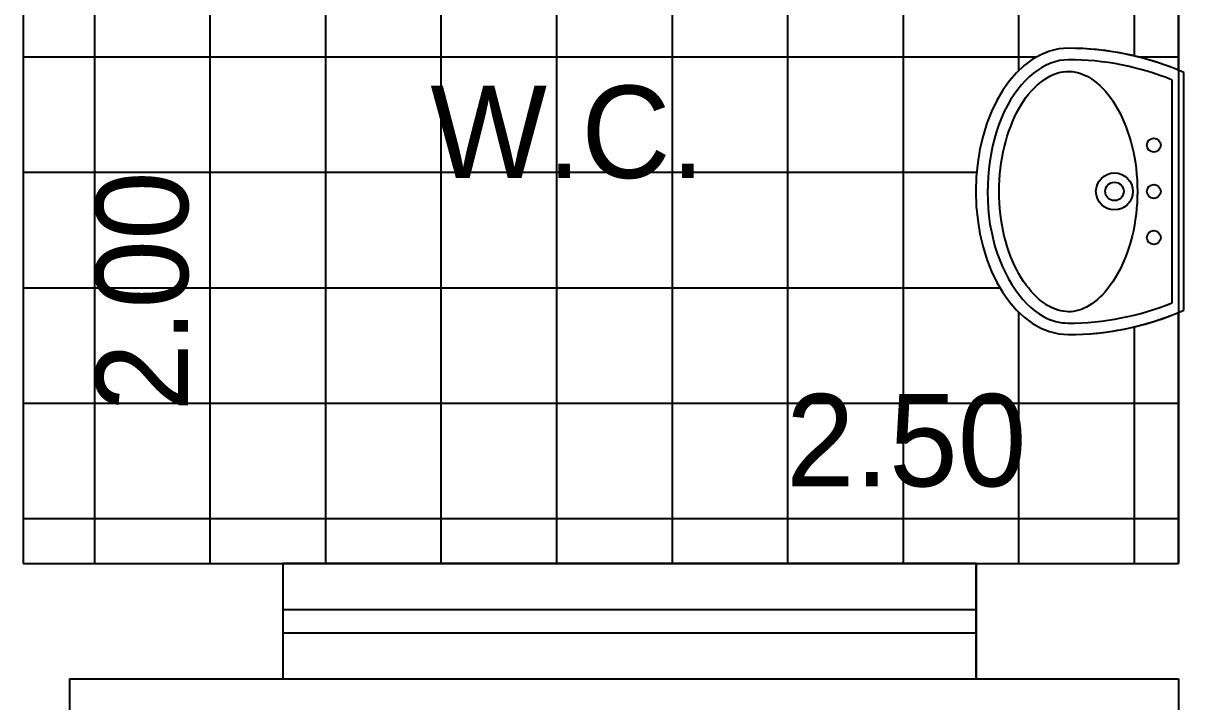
# Model space of a CAD drawing. Extents: x 0 to 18.3, y 0 to 15.9.
# Drawn here: x 5.55 to 8.062, y 6.951 to 8.42 of the extents above; entities that cross this region are included whole.
import ezdxf

# ---------------------------------------------------------------- set-up
doc = ezdxf.new("R2010")
doc.units = 0
doc.header["$MEASUREMENT"] = 0
doc.layers.get('0').update_dxf_attribs({"linetype": 'CONTINUOUS'})
doc.layers.get('DEFPOINTS').update_dxf_attribs({"linetype": 'CONTINUOUS'})
for name, color, linetype in [('BLOCO', 7, 'CONTINUOUS'), ('BLOCOS', 7, 'CONTINUOUS'), ('HACHURA', 1, 'CONTINUOUS'), ('PAREDE', 5, 'CONTINUOUS')]:
    doc.layers.add(name, color=color, linetype=linetype)
doc.styles.add('PADRÃO', font='', dxfattribs={"height": 0.2})
doc.styles.get('PADRÃO').set_extended_font_data('AvantGarde Bk BT')
doc.dimstyles.new('PADRÃOS', dxfattribs={"dimtxt": 0.15, "dimasz": 0.1, "dimexe": 1.25, "dimexo": 0.625, "dimgap": 0.1, "dimtad": 0, "dimjust": 1, "dimzin": 1, "dimdsep": 46, "dimtxsty": 'PADRÃO', "dimcen": 2.5, "dimse1": 1, "dimse2": 1, "dimsd1": 1, "dimsd2": 1, "dimclrt": 1, "dimadec": 0, "dimazin": 0, "dimtfac": 1, "dimtdec": 4, "dimtmove": 0, "dimatfit": 3, "dimfxl": 1, "dimtolj": 1, "dimtzin": 0, "dimarcsym": 0})

# ---------------------------------------------------------------- blocks, each defined once
blk = doc.blocks.new('J15')
at = {"layer": 'BLOCO'}
for p, q in [((1.5, 0.25), (0, 0.25)), ((0, 0.25), (0, 0)), ((1.5, 0), (1.5, 0.25)), ((1.5, 0.1500000000000057), (0, 0.1500000000000057)), ((0, 0.09999999999999432), (1.5, 0.09999999999999432)), ((0, 0), (1.5, 0))]:
    blk.add_line(p, q, dxfattribs=at)
blk = doc.blocks.new('LAVAT')
at = {"layer": 'BLOCOS'}
for p, q in [((-0.2573623180961135, 0), (0.2573623180960993, 0)), ((-0.2410322495695425, 0.02500000000000568), (0.2410322495695283, 0.02500000000000568))]:
    blk.add_line(p, q, dxfattribs=at)
for centre, radius in [((-2.842170943040401e-14, 0.1500000000000057), 0.04), ((-2.842170943040401e-14, 0.1500000000000057), 0.02), ((-0.09999999999999432, 0.06499999999999773), 0.015), ((0, 0.06499999999999773), 0.015), ((0.09999999999999432, 0.06499999999999773), 0.015)]:
    blk.add_circle(centre, radius, dxfattribs=at)
for centre, radius, start, end in [((0.3099999999999739, 0.25), 0.6200000000000045, 180, 203.779994731564), ((0.3099999999999739, 0.25), 0.5951987399818819, 180.0000000000055, 202.2113997706397), ((-0.3099999999999739, 0.25), 0.5951987399818819, 337.7886002293573, 359.9999999999946), ((-0.3099999999999739, 0.25), 0.6200000000000045, 336.2200052684331, 7.016477563892661e-15)]:
    blk.add_arc(centre, radius, start, end, dxfattribs=at)
blk.add_ellipse((-2.842170943040401e-14, 0.25), major_axis=(0.3100000000000023, 0), ratio=0.645161290322576, start_param=0, end_param=3.141592653589793, dxfattribs=at)
for points, knots in [([(0.2849999999999824, 0.2500000000000284), (0.2849999999999682, 0.300317964642403), (0.2452497040517159, 0.3541887687748044), (0.1008916727811169, 0.4227595909021034), (3.167234224576987e-05, 0.4339558931305021), (-0.1743068501371283, 0.3989778962069579), (-0.2442601782461509, 0.3532994974840165), (-0.2803506487652356, 0.2860131679577762), (-0.2851229441039038, 0.2679846562883483), (-0.285198739981908, 0.2499999999999716)], [0, 0, 0, 0, 0.9361481793933827, 0.9361481793933827, 1.872296358786765, 1.872296358786765, 2.808444538180148, 2.808444538180148, 3.13938546545754, 3.13938546545754, 3.13938546545754, 3.13938546545754]), ([(0.2599999999999625, 0.2500000000000284), (0.2599999999999625, 0.2784978981889878), (0.242078010852012, 0.3126567214920613), (0.1643569005752425, 0.3704649949829673), (0.1030052039381815, 0.3920693254798095), (-0.02877373062847255, 0.4037223597623836), (-0.0976825814684048, 0.3936467971219031), (-0.2034406750199054, 0.3477822861136133), (-0.2396263539294523, 0.3143366745038918), (-0.2661732608932681, 0.2526194074667387), (-0.2627272874450739, 0.2240541362115209), (-0.2158391141528142, 0.162032776211305), (-0.168127663237712, 0.1314918993692231), (-0.04805875393354597, 0.09792981637818343), (0.02266607553652022, 0.095757041570522), (0.1477154277714732, 0.1225128520000851), (0.2007272141554637, 0.1503951910720218), (0.2508407150234859, 0.2045307616155014), (0.2599999999999767, 0.2286312563089723), (0.2599999999999625, 0.2500000000000284)], [0, 0, 0, 0, 0.718091798041799, 0.718091798041799, 1.436183596083598, 1.436183596083598, 2.154275394125397, 2.154275394125397, 2.872367192167196, 2.872367192167196, 3.590458990208995, 3.590458990208995, 4.308550788250794, 4.308550788250794, 5.026642586292593, 5.026642586292593, 5.744734384334392, 5.744734384334392, 6.283185307179586, 6.283185307179586, 6.283185307179586, 6.283185307179586])]:
    blk.add_open_spline(points, degree=3, knots=knots, dxfattribs=at)
blk = doc.blocks.new('*D21')
at = {"layer": 'DEFPOINTS', "color": 0, "linetype": 'ByBlock', "ltscale": 0.015}
for p in [(143.845412141927, 167.403016575038), (144.1036628084395, 167.403016575038), (143.8454121419269, 165.4030165750379)]:
    blk.add_point(p, dxfattribs=at)
at = {"color": 1, "linetype": 'ByBlock', "ltscale": 0.015, "insert": (144.1036628084395, 165.9920962453676), "char_height": 0.2, "attachment_point": 5, "rotation": 90, "style": 'PADRÃO'}
blk.add_mtext('\\A1;2.00', dxfattribs=at)
blk = doc.blocks.new('*D22')
at = {"layer": 'DEFPOINTS', "color": 0, "linetype": 'ByBlock', "ltscale": 0.015}
for p in [(143.8454121419269, 165.6687004550996), (143.8454121419269, 165.4030165750379), (146.3454121419269, 165.403016575038)]:
    blk.add_point(p, dxfattribs=at)
at = {"color": 1, "linetype": 'ByBlock', "ltscale": 0.015, "insert": (145.7563324715972, 165.6687004550996), "char_height": 0.2, "attachment_point": 5, "style": 'PADRÃO'}
blk.add_mtext('\\A1;2.50', dxfattribs=at)
blk = doc.blocks.new('WC')
at = {"layer": 'HACHURA', "ltscale": 0.015, "style": 'PADRÃO'}
blk.add_text('W.C.', height=0.2, dxfattribs=at).set_placement((-0.137135439593294, -0.09586776615662984))

msp = doc.modelspace()

# ---------------------------------------------------------------- hatches: boundary and pattern name
at = {"layer": 'HACHURA', "ltscale": 0.015}
h = msp.add_hatch(dxfattribs=at)
h.set_pattern_fill('NET', color=256, scale=2, style=0)
h.set_pattern_definition([(0, (-138.2954121419268, -158.153016575038), (0, 0.25), []), (90, (-138.2954121419268, -158.153016575038), (-0.25, 1.530757942277972e-17), [])])
edge = h.paths.add_edge_path()
edge.add_line((7.612168891469565, 7.250000000000057), (8.05000000000007, 7.250000000000028))
edge.add_line((8.05000000000007, 7.250000000000028), (8.050000000000097, 7.793443231822465))
edge.add_arc((7.811537640936991, 8.365750582212144), 0.6199999999999969, 269.9999999999867, 292.61994710143665, ccw=False)
edge.add_ellipse((7.811537640936905, 8.055750582212141), major_axis=(1.898139848424699e-17, 0.3100000000000023), ratio=0.645161290322576, start_angle=0, end_angle=180, ccw=False)
edge.add_arc((7.811537640936935, 7.745750582212194), 0.6200000000000033, 67.38005289855522, 89.99999999996612, ccw=False)
edge.add_line((8.050000000000125, 8.318057932601844), (8.050000000000125, 9.25000000000003))
edge.add_line((8.050000000000125, 9.25000000000003), (6.446757564308399, 9.250000000000028))
edge.add_line((6.446757564308399, 9.250000000000028), (6.416757564308402, 9.250000000000057))
edge.add_arc((5.7267575643084, 9.147562500000074), 0.6975624999999993, -90, 8.444460412283888, ccw=False)
edge.add_line((5.7267575643084, 8.450000000000074), (5.676757564308361, 8.450000000000074))
edge.add_line((5.676757564308361, 8.450000000000074), (5.676757564308389, 9.250000000000085))
edge.add_line((5.676757564308389, 9.250000000000085), (5.646757564308388, 9.250000000000085))
edge.add_line((5.646757564308388, 9.250000000000085), (5.550000000000125, 9.249999999999972))
edge.add_line((5.550000000000125, 9.249999999999972), (5.550000000000068, 7.249999999999972))
edge.add_line((5.550000000000068, 7.249999999999972), (6.112168891469565, 7.249999999999972))
edge.add_line((6.112168891469565, 7.249999999999972), (7.612168891469565, 7.250000000000057))
edge = h.paths.add_edge_path(flags=16)
edge.add_ellipse((7.670036208682802, 8.926730887235152), major_axis=(-0.25, 1.530757942277972e-17), ratio=0.8000000000000114, start_angle=270, end_angle=450, ccw=False)
edge.add_ellipse((7.670036208682802, 8.926730887235152), major_axis=(-0.5, 3.061515884555943e-17), ratio=0.4000000000000057, start_angle=235.1999716104384, end_angle=270, ccw=False)
edge.add_arc((7.950036208682774, 9.071691456452044), 0.02000000000001091, 0, 78.17726239855091, ccw=False)
edge.add_line((7.970036208682785, 9.071691456452044), (7.970036208682785, 8.781770318009848))
edge.add_arc((7.950036208682786, 8.781770318012024), 0.01999999999999963, 281.8227371118855, 359.9999999937661, ccw=False)
edge.add_ellipse((7.670036208682802, 8.926730887235152), major_axis=(-0.5, 3.061515884555943e-17), ratio=0.4000000000000057, start_angle=90, end_angle=124.80002838732861, ccw=False)
edge = h.paths.add_edge_path(flags=0)
edge.add_ellipse((7.670036208682802, 8.926730887235152), major_axis=(-0.25, 1.530757942277972e-17), ratio=0.8000000000000114, start_angle=270, end_angle=450, ccw=False)
edge.add_ellipse((7.670036208682802, 8.926730887235152), major_axis=(-0.5, 3.061515884555943e-17), ratio=0.4000000000000057, start_angle=235.1999716104384, end_angle=270, ccw=False)
edge.add_arc((7.950036208682786, 9.07169145645203), 0.01999999999999947, 4.0813574742060155e-11, 78.1772623965685, ccw=False)
edge.add_line((7.970036208682785, 9.071691456452044), (7.970036208682785, 8.781770318009848))
edge.add_arc((7.950036208682786, 8.781770318012024), 0.01999999999999963, 281.8227371118855, 359.9999999937661, ccw=False)
edge.add_ellipse((7.670036208682802, 8.926730887235152), major_axis=(-0.5, 3.061515884555943e-17), ratio=0.4000000000000057, start_angle=90, end_angle=124.80002838732861, ccw=False)
edge = h.paths.add_edge_path(flags=0)
edge.add_ellipse((7.670036208682802, 8.926730887235152), major_axis=(-0.25, 1.530757942277972e-17), ratio=0.8000000000000114, start_angle=270, end_angle=450, ccw=False)
edge.add_ellipse((7.670036208682802, 8.926730887235152), major_axis=(-0.5, 3.061515884555943e-17), ratio=0.4000000000000057, start_angle=235.1999716104384, end_angle=270, ccw=False)
edge.add_arc((7.950036208682786, 9.07169145645203), 0.01999999999999947, 4.0813574742060155e-11, 78.1772623965685, ccw=False)
edge.add_line((7.970036208682785, 9.071691456452044), (7.970036208682785, 8.781770318009848))
edge.add_arc((7.950036208682786, 8.781770318012024), 0.01999999999999963, 281.8227371118855, 359.9999999937661, ccw=False)
edge.add_ellipse((7.670036208682802, 8.926730887235152), major_axis=(-0.5, 3.061515884555943e-17), ratio=0.4000000000000057, start_angle=90, end_angle=124.80002838732861, ccw=False)
edge = h.paths.add_edge_path(flags=0)
edge.add_ellipse((7.670036208682802, 8.926730887235152), major_axis=(-0.25, 1.530757942277972e-17), ratio=0.8000000000000114, start_angle=270, end_angle=450, ccw=False)
edge.add_ellipse((7.670036208682802, 8.926730887235152), major_axis=(-0.5, 3.061515884555943e-17), ratio=0.4000000000000057, start_angle=235.1999716104384, end_angle=270, ccw=False)
edge.add_arc((7.950036208682786, 9.07169145645203), 0.01999999999999947, 4.0813574742060155e-11, 78.1772623965685, ccw=False)
edge.add_line((7.970036208682785, 9.071691456452044), (7.970036208682785, 8.781770318009848))
edge.add_arc((7.950036208682786, 8.781770318012024), 0.01999999999999963, 281.8227371118855, 359.9999999937661, ccw=False)
edge.add_ellipse((7.670036208682802, 8.926730887235152), major_axis=(-0.5, 3.061515884555943e-17), ratio=0.4000000000000057, start_angle=90, end_angle=124.80002838732861, ccw=False)
edge = h.paths.add_edge_path(flags=0)
edge.add_spline(control_points=[(7.670036208682802, 8.786730887235137), (7.630713033382818, 8.786730887235137), (7.591411767380436, 8.796552545215064), (7.51214430012584, 8.838263441484486), (7.485387695828109, 8.877418705923901), (7.475065128118104, 8.961754219327048), (7.504240373658831, 9.01286998915461), (7.595421440953913, 9.058054029764207), (7.632752469609727, 9.066730887235167), (7.670036208682802, 9.066730887235167)], knot_values=[4.71238898038469, 4.71238898038469, 4.71238898038469, 4.71238898038469, 5.297717418646988, 5.297717418646988, 6.190194558608748, 6.190194558608748, 7.299385942185904, 7.299385942185904, 7.853981633974483, 7.853981633974483, 7.853981633974483, 7.853981633974483], degree=3, periodic=0)
edge.add_spline(control_points=[(7.670036208682802, 9.066730887235167), (7.69750324381556, 9.066730887235167), (7.724977111788675, 9.065777993523916), (7.751976520295142, 9.063887911639204)], knot_values=[4.539272383530035, 4.539272383530035, 4.539272383530035, 4.539272383530035, 4.712388980384689, 4.712388980384689, 4.712388980384689, 4.712388980384689], degree=3, periodic=0)
edge.add_spline(control_points=[(7.751976520295142, 9.063887911639204), (7.754023599683856, 9.063744606734275), (7.756067951602538, 9.063595914324535), (7.775671288744036, 9.062116378414032), (7.793021698115808, 9.060384200030853), (7.810036208682902, 9.058274376909196)], knot_values=[4.413229619520444, 4.413229619520444, 4.413229619520444, 4.413229619520444, 4.426355218815727, 4.426355218815727, 4.539272383530037, 4.539272383530037, 4.539272383530037, 4.539272383530037], degree=3, periodic=0)
edge.add_ellipse((7.810036208682789, 8.926732751500822), major_axis=(-8.054335513365264e-18, -0.1315416254084454), ratio=0.380107846735427, start_angle=174.5020587301433, end_angle=180, ccw=False)
edge.add_ellipse((7.810036208682789, 8.926732751500822), major_axis=(-8.054335513365264e-18, -0.1315416254084454), ratio=0.380107846735427, start_angle=90.02288984871342, end_angle=174.5020587301433)
edge.add_spline(control_points=[(7.814826708378128, 9.057669238290199), (7.827314249640462, 9.05606276359274), (7.839613133031116, 9.054252804782653), (7.851673622247063, 9.052250985978844)], knot_values=[4.319424209334854, 4.319424209334854, 4.319424209334854, 4.319424209334854, 4.40261226387016, 4.40261226387016, 4.40261226387016, 4.40261226387016], degree=3, periodic=0)
edge.add_spline(control_points=[(7.810036208682645, 9.058274376909269), (7.824170934318927, 9.056521651149232), (7.838073843477535, 9.054508298462707), (7.851673622247063, 9.052250985978844)], knot_values=[4.319424209334854, 4.319424209334854, 4.319424209334854, 4.319424209334854, 4.413229619521075, 4.413229619521075, 4.413229619521075, 4.413229619521075], degree=3, periodic=0)
edge.add_arc((7.8500362086828, 9.042385952941979), 0.009999999999999674, -5.0874859880423173e-11, 81.63991502519008, ccw=False)
edge.add_line((7.8600362086828, 9.04238595294197), (7.8600362086828, 8.926732751500822))
edge.add_ellipse((7.810036208682789, 8.926732751500822), major_axis=(-8.054335513365264e-18, -0.1315416254084454), ratio=0.380107846735427, start_angle=89.97711015128658, end_angle=90.02288984871342, ccw=False)
edge.add_line((7.8600362086828, 8.926680200198604), (7.8600362086828, 8.811039599734983))
edge.add_arc((7.8500362086828, 8.811039599734967), 0.009999999999999416, -81.69916372338218, 9.157474778476171e-11, ccw=False)
edge.add_spline(control_points=[(7.851666778094682, 8.801173433134323), (7.839597985449621, 8.79917883838219), (7.827287810269365, 8.79738111316999), (7.814787484723339, 8.795786373294149)], knot_values=[1.880462113225414, 1.880462113225414, 1.880462113225414, 1.880462113225414, 1.963710752573264, 1.963710752573264, 1.963710752573264, 1.963710752573264], degree=3, periodic=0)
edge.add_spline(control_points=[(7.851666778094682, 8.801173433134323), (7.838071803310066, 8.798926608107301), (7.824170536982424, 8.79692959185418), (7.810036208682561, 8.795191126092377)], knot_values=[1.869934748123403, 1.869934748123403, 1.869934748123403, 1.869934748123403, 1.963710752573264, 1.963710752573264, 1.963710752573264, 1.963710752573264], degree=3, periodic=0)
edge.add_ellipse((7.810036208682789, 8.926732751500822), major_axis=(-8.054335513365264e-18, -0.1315416254084454), ratio=0.380107846735427, start_angle=0, end_angle=5.452788254735026, ccw=False)
edge.add_spline(control_points=[(7.810036208682561, 8.795191126092377), (7.791022276218191, 8.792852488564982), (7.771586584167874, 8.790981735811432), (7.751907401933028, 8.78960014858913)], knot_values=[1.743784387274252, 1.743784387274252, 1.743784387274252, 1.743784387274252, 1.869934748123403, 1.869934748123403, 1.869934748123403, 1.869934748123403], degree=3, periodic=0)
edge.add_spline(control_points=[(7.751907401933028, 8.78960014858913), (7.724921640309274, 8.787705599161288), (7.697478014447911, 8.786730887235166), (7.670036208682802, 8.786730887235166)], knot_values=[1.570796326794897, 1.570796326794897, 1.570796326794897, 1.570796326794897, 1.743784387274252, 1.743784387274252, 1.743784387274252, 1.743784387274252], degree=3, periodic=0)
edge = h.paths.add_edge_path(flags=0)
edge.add_arc((7.850036208682818, 9.042385952941968), 0.01000000000000342, 80.57587485938359, 81.77492760456289, ccw=False)
edge.add_spline(control_points=[(7.851673622247063, 9.052250985978844), (7.838073843477616, 9.054508298462679), (7.824170934319085, 9.056521651149183), (7.810036208682902, 9.058274376909196)], knot_values=[4.319424209334854, 4.319424209334854, 4.319424209334854, 4.319424209334854, 4.413229619520443, 4.413229619520443, 4.413229619520443, 4.413229619520443], degree=3, periodic=0)
edge = h.paths.add_edge_path(flags=0)
edge.add_spline(control_points=[(7.670036208682802, 8.786730887235137), (7.630713033382818, 8.786730887235137), (7.591411767380436, 8.796552545215064), (7.51214430012584, 8.838263441484486), (7.485387695828109, 8.877418705923901), (7.475065128118104, 8.961754219327048), (7.504240373658831, 9.01286998915461), (7.595421440953913, 9.058054029764207), (7.632752469609727, 9.066730887235167), (7.670036208682802, 9.066730887235167)], knot_values=[4.71238898038469, 4.71238898038469, 4.71238898038469, 4.71238898038469, 5.297717418646988, 5.297717418646988, 6.190194558608748, 6.190194558608748, 7.299385942185904, 7.299385942185904, 7.853981633974483, 7.853981633974483, 7.853981633974483, 7.853981633974483], degree=3, periodic=0)
edge.add_spline(control_points=[(7.670036208682802, 9.066730887235167), (7.699585778382044, 9.066730887235167), (7.729143256324733, 9.06562802004487), (7.775671288744036, 9.062116378414032), (7.793021698115808, 9.060384200030853), (7.810036208682902, 9.058274376909196)], knot_values=[4.413229619520443, 4.413229619520443, 4.413229619520443, 4.413229619520443, 4.59947181567038, 4.59947181567038, 4.71238898038469, 4.71238898038469, 4.71238898038469, 4.71238898038469], degree=3, periodic=0)
edge.add_ellipse((7.810036208682789, 8.926732751500822), major_axis=(-8.054335513365264e-18, -0.1315416254084454), ratio=0.380107846735427, start_angle=174.5020587301433, end_angle=180, ccw=False)
edge.add_ellipse((7.810036208682789, 8.926732751500822), major_axis=(-8.054335513365264e-18, -0.1315416254084454), ratio=0.380107846735427, start_angle=90.02288984871342, end_angle=174.5020587301433)
edge.add_spline(control_points=[(7.814826708378128, 9.057669238290199), (7.827314249640462, 9.05606276359274), (7.839613133031116, 9.054252804782653), (7.851673622247063, 9.052250985978844)], knot_values=[4.319424209334854, 4.319424209334854, 4.319424209334854, 4.319424209334854, 4.40261226387016, 4.40261226387016, 4.40261226387016, 4.40261226387016], degree=3, periodic=0)
edge.add_ellipse((7.810036208682789, 8.926732751500822), major_axis=(-8.054335513365264e-18, -0.1315416254084454), ratio=0.380107846735427, start_angle=5.452788254735026, end_angle=89.97711015128658, ccw=False)
edge.add_spline(control_points=[(7.81003620868259, 8.79519112609239), (7.811622939055211, 8.795386287572123), (7.813206732269638, 8.79558470742853), (7.814787484723339, 8.795786373294149)], knot_values=[1.869934748123457, 1.869934748123457, 1.869934748123457, 1.869934748123457, 1.880462113225414, 1.880462113225414, 1.880462113225414, 1.880462113225414], degree=3, periodic=0)
edge.add_ellipse((7.810036208682789, 8.926732751500822), major_axis=(-8.054335513365264e-18, -0.1315416254084454), ratio=0.380107846735427, start_angle=0, end_angle=5.452788254735026, ccw=False)
edge.add_spline(control_points=[(7.81003620868259, 8.79519112609239), (7.764948761430333, 8.789645550690977), (7.717489763756078, 8.786730887235166), (7.670036208682802, 8.786730887235166)], knot_values=[1.570796326794897, 1.570796326794897, 1.570796326794897, 1.570796326794897, 1.869934748123457, 1.869934748123457, 1.869934748123457, 1.869934748123457], degree=3, periodic=0)
edge = h.paths.add_edge_path(flags=0)
edge.add_spline(control_points=[(7.670036208682802, 8.786730887235137), (7.630713033382818, 8.786730887235137), (7.591411767380436, 8.796552545215064), (7.51214430012584, 8.838263441484486), (7.485387695828109, 8.877418705923901), (7.475065128118104, 8.961754219327048), (7.504240373658831, 9.01286998915461), (7.595421440953913, 9.058054029764207), (7.632752469609727, 9.066730887235167), (7.670036208682802, 9.066730887235167)], knot_values=[4.71238898038469, 4.71238898038469, 4.71238898038469, 4.71238898038469, 5.297717418646988, 5.297717418646988, 6.190194558608748, 6.190194558608748, 7.299385942185904, 7.299385942185904, 7.853981633974483, 7.853981633974483, 7.853981633974483, 7.853981633974483], degree=3, periodic=0)
edge.add_spline(control_points=[(7.670036208682802, 9.066730887235167), (7.699585778382044, 9.066730887235167), (7.729143256324733, 9.06562802004487), (7.775671288744036, 9.062116378414032), (7.793021698115808, 9.060384200030853), (7.810036208682902, 9.058274376909196)], knot_values=[4.413229619520443, 4.413229619520443, 4.413229619520443, 4.413229619520443, 4.59947181567038, 4.59947181567038, 4.71238898038469, 4.71238898038469, 4.71238898038469, 4.71238898038469], degree=3, periodic=0)
edge.add_ellipse((7.810036208682789, 8.926732751500822), major_axis=(-8.054335513365264e-18, -0.1315416254084454), ratio=0.380107846735427, start_angle=90.02288984871342, end_angle=180, ccw=False)
edge.add_ellipse((7.810036208682789, 8.926732751500822), major_axis=(-8.054335513365264e-18, -0.1315416254084454), ratio=0.380107846735427, start_angle=5.452788254735026, end_angle=89.97711015128658, ccw=False)
edge.add_spline(control_points=[(7.81003620868259, 8.79519112609239), (7.811622939055211, 8.795386287572123), (7.813206732269638, 8.79558470742853), (7.814787484723339, 8.795786373294149)], knot_values=[1.869934748123457, 1.869934748123457, 1.869934748123457, 1.869934748123457, 1.880462113225414, 1.880462113225414, 1.880462113225414, 1.880462113225414], degree=3, periodic=0)
edge.add_ellipse((7.810036208682789, 8.926732751500822), major_axis=(-8.054335513365264e-18, -0.1315416254084454), ratio=0.380107846735427, start_angle=0, end_angle=5.452788254735026, ccw=False)
edge.add_spline(control_points=[(7.81003620868259, 8.79519112609239), (7.764948761430333, 8.789645550690977), (7.717489763756078, 8.786730887235166), (7.670036208682802, 8.786730887235166)], knot_values=[1.570796326794897, 1.570796326794897, 1.570796326794897, 1.570796326794897, 1.869934748123457, 1.869934748123457, 1.869934748123457, 1.869934748123457], degree=3, periodic=0)
edge = h.paths.add_edge_path(flags=0)
edge.add_spline(control_points=[(7.670036208682802, 8.786730887235137), (7.630713033382818, 8.786730887235137), (7.591411767380436, 8.796552545215064), (7.51214430012584, 8.838263441484486), (7.485387695828109, 8.877418705923901), (7.475065128118104, 8.961754219327048), (7.504240373658831, 9.01286998915461), (7.595421440953913, 9.058054029764207), (7.632752469609727, 9.066730887235167), (7.670036208682802, 9.066730887235167)], knot_values=[4.71238898038469, 4.71238898038469, 4.71238898038469, 4.71238898038469, 5.297717418646988, 5.297717418646988, 6.190194558608748, 6.190194558608748, 7.299385942185904, 7.299385942185904, 7.853981633974483, 7.853981633974483, 7.853981633974483, 7.853981633974483], degree=3, periodic=0)
edge.add_spline(control_points=[(7.670036208682802, 9.066730887235167), (7.699585778382044, 9.066730887235167), (7.729143256324733, 9.06562802004487), (7.775671288744036, 9.062116378414032), (7.793021698115808, 9.060384200030853), (7.810036208682902, 9.058274376909196)], knot_values=[4.413229619520443, 4.413229619520443, 4.413229619520443, 4.413229619520443, 4.59947181567038, 4.59947181567038, 4.71238898038469, 4.71238898038469, 4.71238898038469, 4.71238898038469], degree=3, periodic=0)
edge.add_ellipse((7.810036208682789, 8.926732751500822), major_axis=(-8.054335513365264e-18, -0.1315416254084454), ratio=0.380107846735427, start_angle=90.02288984871342, end_angle=180, ccw=False)
edge.add_ellipse((7.810036208682789, 8.926732751500822), major_axis=(-8.054335513365264e-18, -0.1315416254084454), ratio=0.380107846735427, start_angle=0, end_angle=89.97711015128658, ccw=False)
edge.add_spline(control_points=[(7.81003620868259, 8.79519112609239), (7.764948761430333, 8.789645550690977), (7.717489763756078, 8.786730887235166), (7.670036208682802, 8.786730887235166)], knot_values=[1.570796326794897, 1.570796326794897, 1.570796326794897, 1.570796326794897, 1.869934748123457, 1.869934748123457, 1.869934748123457, 1.869934748123457], degree=3, periodic=0)
edge = h.paths.add_edge_path(flags=0)
edge.add_ellipse((7.810036208682789, 8.926732751500822), major_axis=(-8.054335513365264e-18, -0.1315416254084454), ratio=0.380107846735427, start_angle=89.9771101512866, end_angle=90.02288984871342)
edge.add_ellipse((7.810036208682789, 8.926732751500822), major_axis=(-8.054335513365264e-18, -0.1315416254084454), ratio=0.380107846735427, start_angle=90.02288984871342, end_angle=180)
edge.add_ellipse((7.810036208682789, 8.926732751500822), major_axis=(-8.054335513365264e-18, -0.1315416254084454), ratio=0.380107846735427, start_angle=0, end_angle=89.9771101512866)
edge = h.paths.add_edge_path(flags=0)
edge.add_ellipse((7.670036208682802, 8.926730887235152), major_axis=(-0.25, 1.530757942277972e-17), ratio=0.8000000000000114, start_angle=270, end_angle=450, ccw=False)
edge.add_ellipse((7.670036208682802, 8.926730887235152), major_axis=(-0.5, 3.061515884555943e-17), ratio=0.4000000000000057, start_angle=235.1999716104384, end_angle=270, ccw=False)
edge.add_arc((7.950036208682786, 9.07169145645203), 0.01999999999999947, 4.0813574742060155e-11, 78.1772623965685, ccw=False)
edge.add_line((7.970036208682785, 9.071691456452044), (7.970036208682785, 8.781770318009848))
edge.add_arc((7.950036208682786, 8.781770318012024), 0.01999999999999963, 281.8227371118855, 359.9999999937661, ccw=False)
edge.add_ellipse((7.670036208682802, 8.926730887235152), major_axis=(-0.5, 3.061515884555943e-17), ratio=0.4000000000000057, start_angle=90, end_angle=124.80002838732861, ccw=False)
h.paths.add_polyline_path([(5.676757564308389, 9.40000000000009), (5.676757564308389, 9.250000000000085), (5.726757564308399, 9.250000000000085), (5.7267575643084, 8.450000000000077, 0.4580704259902288), (6.416757564308398, 9.250000000000089), (6.416757564308399, 9.400000000000064)])
h.paths.add_polyline_path([(5.654129787391784, 7.499999999999982), (5.654129787391784, 8.178159340659324), (5.962371545633542, 8.178159340659324), (5.962371545633542, 7.499999999999982)], flags=24)
h.paths.add_polyline_path([(7.121840659340744, 7.669804759182481), (7.800000000000085, 7.669804759182481), (7.800000000000085, 7.361563000940722), (7.121840659340744, 7.361563000940722)], flags=24)
h.paths.add_polyline_path([(6.374758113724402, 8.02872781883904), (7.087258113724403, 8.02872781883904), (7.087258113724403, 8.34067836828959), (6.374758113724402, 8.34067836828959)], flags=24)
h.paths.add_polyline_path([(5.654129787391784, 7.499999999999982), (5.654129787391784, 8.178159340659324), (5.962371545633542, 8.178159340659324), (5.962371545633542, 7.499999999999982)], flags=8)
h.paths.add_polyline_path([(7.121840659340744, 7.669804759182481), (7.800000000000085, 7.669804759182481), (7.800000000000085, 7.361563000940722), (7.121840659340744, 7.361563000940722)], flags=8)
h.paths.add_polyline_path([(6.374758113724402, 8.02872781883904), (7.087258113724403, 8.02872781883904), (7.087258113724403, 8.34067836828959), (6.374758113724402, 8.34067836828959)], flags=8)

# ---------------------------------------------------------------- linework, layer by layer
at = {"layer": 'BLOCO'}
for p, q in [((7.612168891469565, 7.250000000000057), (6.112168891469565, 7.250000000000057)), ((6.112168891469565, 7.250000000000057), (6.112168891469565, 7.000000000000057)), ((7.612168891469565, 7.000000000000057), (7.612168891469565, 7.250000000000057)), ((7.612168891469565, 7.150000000000063), (6.112168891469565, 7.150000000000063)), ((6.112168891469565, 7.100000000000051), (7.612168891469565, 7.100000000000051)), ((6.112168891469565, 7.000000000000057), (7.612168891469565, 7.000000000000057))]:
    msp.add_line(p, q, dxfattribs=at)
at = {"layer": 'BLOCOS'}
for p, q in [((8.0365376409369, 7.814718332642627), (8.0365376409369, 8.296782831781684)), ((8.061537640936905, 7.798388264116056), (8.061537640936905, 8.313112900308283))]:
    msp.add_line(p, q, dxfattribs=at)
for centre, radius in [((7.996537640936907, 8.155750582212164), 0.015), ((7.911537640936899, 8.055750582212141), 0.04), ((7.911537640936899, 8.055750582212141), 0.02), ((7.996537640936907, 8.05575058221217), 0.015), ((7.996537640936907, 7.955750582212175), 0.015)]:
    msp.add_circle(centre, radius, dxfattribs=at)
for centre, radius, start, end in [((7.811537640936905, 7.745750582212196), 0.6200000000000045, 66.22000526843297, 90.00000000000001), ((7.811537640936905, 7.745750582212196), 0.5951987399818819, 67.78860022935721, 89.99999999999457), ((7.811537640936905, 8.365750582212144), 0.5951987399818819, 270.0000000000055, 292.2113997706397), ((7.811537640936905, 8.365750582212144), 0.6200000000000045, 270, 293.779994731564)]:
    msp.add_arc(centre, radius, start, end, dxfattribs=at)
msp.add_ellipse((7.811537640936905, 8.055750582212141), major_axis=(1.898139848424699e-17, 0.3100000000000023), ratio=0.645161290322576, start_param=0, end_param=3.141592653589793, dxfattribs=at)
msp.add_ellipse((7.811537640936905, 8.055750582212141), major_axis=(1.898139848424699e-17, 0.3100000000000023), ratio=0.645161290322576, start_param=0, end_param=3.141592653589793, dxfattribs=at)
for points, knots in [([(7.811537640936876, 8.340750582212138), (7.761219676294502, 8.340750582212138), (7.7073488721621, 8.3010002862639), (7.638778050034801, 8.1566422549933), (7.627581747806403, 8.05578225455443), (7.662559744729947, 7.881443732075041), (7.708238143452888, 7.811490403966019), (7.775524472979129, 7.77539993344692), (7.793552984648557, 7.770627638108266), (7.811537640936933, 7.770551842230248)], [0, 0, 0, 0, 0.9361481793933827, 0.9361481793933827, 1.872296358786765, 1.872296358786765, 2.808444538180148, 2.808444538180148, 3.13938546545754, 3.13938546545754, 3.13938546545754, 3.13938546545754]), ([(7.811537640936876, 8.340750582212138), (7.761219676294502, 8.340750582212138), (7.7073488721621, 8.3010002862639), (7.638778050034801, 8.1566422549933), (7.627581747806403, 8.05578225455443), (7.662559744729947, 7.881443732075041), (7.708238143452888, 7.811490403966019), (7.775524472979129, 7.77539993344692), (7.793552984648557, 7.770627638108266), (7.811537640936933, 7.770551842230248)], [0, 0, 0, 0, 0.9361481793933827, 0.9361481793933827, 1.872296358786765, 1.872296358786765, 2.808444538180148, 2.808444538180148, 3.13938546545754, 3.13938546545754, 3.13938546545754, 3.13938546545754]), ([(7.811537640936876, 8.315750582212132), (7.783039742747917, 8.315750582212132), (7.748880919444844, 8.297828593064196), (7.691072645953938, 8.220107482787427), (7.669468315457095, 8.158755786150351), (7.657815281174521, 8.026976851583697), (7.667890843815002, 7.958068000743765), (7.713755354823292, 7.852309907192279), (7.747200966433013, 7.816124228282717), (7.808918233470166, 7.789577321318916), (7.837483504725384, 7.793023294767096), (7.8995048647256, 7.83991146805937), (7.930045741567682, 7.887622918974444), (7.963607824558721, 8.007691828278638), (7.965780599366383, 8.078416657748704), (7.93902478893682, 8.203466009983629), (7.911142449864883, 8.25647779636762), (7.857006879321403, 8.306591297235656), (7.832906384627933, 8.31575058221216), (7.811537640936876, 8.315750582212132)], [0, 0, 0, 0, 0.718091798041799, 0.718091798041799, 1.436183596083598, 1.436183596083598, 2.154275394125397, 2.154275394125397, 2.872367192167196, 2.872367192167196, 3.590458990208995, 3.590458990208995, 4.308550788250794, 4.308550788250794, 5.026642586292593, 5.026642586292593, 5.744734384334392, 5.744734384334392, 6.283185307179586, 6.283185307179586, 6.283185307179586, 6.283185307179586]), ([(7.811537640936876, 8.315750582212132), (7.783039742747917, 8.315750582212132), (7.748880919444844, 8.297828593064196), (7.691072645953938, 8.220107482787427), (7.669468315457095, 8.158755786150351), (7.657815281174521, 8.026976851583697), (7.667890843815002, 7.958068000743765), (7.713755354823292, 7.852309907192279), (7.747200966433013, 7.816124228282717), (7.808918233470166, 7.789577321318916), (7.837483504725384, 7.793023294767096), (7.8995048647256, 7.83991146805937), (7.930045741567682, 7.887622918974444), (7.963607824558721, 8.007691828278638), (7.965780599366383, 8.078416657748704), (7.93902478893682, 8.203466009983629), (7.911142449864883, 8.25647779636762), (7.857006879321403, 8.306591297235656), (7.832906384627933, 8.31575058221216), (7.811537640936876, 8.315750582212132)], [0, 0, 0, 0, 0.718091798041799, 0.718091798041799, 1.436183596083598, 1.436183596083598, 2.154275394125397, 2.154275394125397, 2.872367192167196, 2.872367192167196, 3.590458990208995, 3.590458990208995, 4.308550788250794, 4.308550788250794, 5.026642586292593, 5.026642586292593, 5.744734384334392, 5.744734384334392, 6.283185307179586, 6.283185307179586, 6.283185307179586, 6.283185307179586])]:
    msp.add_open_spline(points, degree=3, knots=knots, dxfattribs=at)
at = {"layer": 'HACHURA', "color": 7, "ltscale": 0.015}
for p, q in [((5.550000000000125, 9.249999999999972), (5.550000000000068, 7.249999999999972)), ((8.050000000000125, 8.318057932601846), (8.050000000000125, 9.250000000000028)), ((8.050000000000068, 7.250000000000028), (8.050000000000097, 7.793443231822465)), ((5.550000000000068, 7.249999999999972), (6.112168891469565, 7.249999999999972)), ((7.612168891469565, 7.250000000000057), (8.050000000000068, 7.250000000000028))]:
    msp.add_line(p, q, dxfattribs=at)
at = {"layer": 'HACHURA', "color": 5, "ltscale": 0.015}
msp.add_line((6.112168891469565, 7.249999999999972), (7.612168891469565, 7.250000000000057), dxfattribs=at)
for centre, radius, start, end in [((7.811537640936933, 7.745750582212196), 0.6200000000000018, 67.38005289855504, 89.99999999996587), ((7.81153764093699, 8.365750582212144), 0.6199999999999976, 269.9999999999869, 292.6199471014367)]:
    msp.add_arc(centre, radius, start, end, dxfattribs=at)
at = {"layer": 'PAREDE'}
for p, q in [((5.550000000000125, 9.250000000000028), (5.550000000000068, 7.249999999999972)), ((8.050000000000125, 9.249999999999972), (8.050000000000097, 7.250000000000028)), ((5.550000000000068, 7.249999999999972), (6.112168891469565, 7.249999999999972)), ((7.612168891469565, 7.25), (8.050000000000097, 7.25)), ((5.650000000000091, 7.000000000000057), (5.650000000000119, 5)), ((5.650000000000091, 7.000000000000057), (6.112168891469565, 7.000000000000057)), ((7.612168891469537, 7.000000000000057), (8.050000000000097, 7.000000000000057)), ((8.050000000000068, 7.000000000000057), (8.050000000000011, 5))]:
    msp.add_line(p, q, dxfattribs=at)
at = {"layer": 'PAREDE', "ltscale": 0.015}
for p, q in [((6.112168891469565, 7.249999999999972), (6.112168891469565, 7.000000000000057)), ((7.612168891469565, 7.249999999999972), (7.612168891469565, 7.000000000000057))]:
    msp.add_line(p, q, dxfattribs=at)

# ---------------------------------------------------------------- block references
at = {"layer": 'BLOCO', "ltscale": 0.015}
msp.add_blockref('J15', (6.112168891469565, 7.000000000000057), dxfattribs=at)
at = {"layer": 'HACHURA', "ltscale": 0.015, "rotation": 90}
msp.add_blockref('LAVAT', (8.061537640936905, 8.05575058221217), dxfattribs=at)
at = {"layer": 'HACHURA', "ltscale": 0.015}
msp.add_blockref('WC', (6.568143553317697, 8.180570859720945), dxfattribs=at)

# ---------------------------------------------------------------- texts
at = {"color": 1, "linetype": 'ByBlock', "ltscale": 0.015, "insert": (5.808250666512663, 7.839079670329653), "char_height": 0.2, "attachment_point": 5, "rotation": 90, "style": 'PADRÃO'}
msp.add_mtext('\\A1;2.00', dxfattribs=at)
at = {"color": 1, "linetype": 'ByBlock', "ltscale": 0.015, "insert": (7.460920329670415, 7.515683880061601), "char_height": 0.2, "attachment_point": 5, "style": 'PADRÃO'}
msp.add_mtext('\\A1;2.50', dxfattribs=at)
at = {"layer": 'HACHURA', "ltscale": 0.015, "style": 'PADRÃO'}
msp.add_text('W.C.', height=0.2, dxfattribs=at).set_placement((6.431008113724403, 8.084703093564315))

# ---------------------------------------------------------------- dimensions: what is measured, and where the dimension line sits
at = {"layer": 'HACHURA', "ltscale": 0.015}
dim = msp.add_linear_dim(base=(5.808250666512663, 9.25), p1=(5.550000000000068, 7.249999999999972), p2=(5.550000000000153, 9.25), angle=90, dimstyle='PADRÃOS', dxfattribs=at)
dim.commit()
dim.dimension.update_dxf_attribs({"geometry": '*D21', "text_midpoint": (5.808250666512663, 7.839079670329653), "insert": (-138.2954121419268, -158.153016575038)})
dim = msp.add_linear_dim(base=(5.550000000000068, 7.515683880061601), p1=(8.050000000000097, 7.250000000000028), p2=(5.550000000000068, 7.249999999999972), dimstyle='PADRÃOS', dxfattribs=at)
dim.commit()
dim.dimension.update_dxf_attribs({"geometry": '*D22', "text_midpoint": (7.460920329670415, 7.515683880061601), "insert": (-138.2954121419268, -158.153016575038)})

doc.saveas('drawing.dxf')
